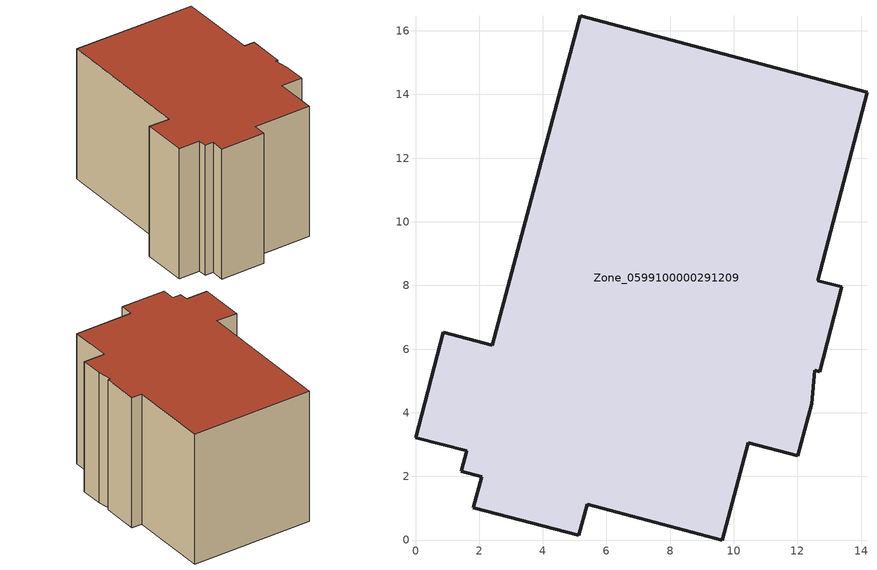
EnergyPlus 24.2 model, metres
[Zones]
Zone_0599100000291209
 floor ground (C_G): 5.39,1.12 5.13,0.15 1.82,1.02 2.08,1.99 1.44,2.16 1.61,2.8 0,3.22 0.87,6.53 2.41,6.12 5.17,16.47 14.19,14.07 12.64,8.15 13.4,7.95 12.71,5.29 12.55,5.33 12.44,4.29 12.01,2.64 10.45,3.06 9.64,0 z0
 wall outside (C_F): 1.61,2.8 1.44,2.16 2.08,1.99 1.82,1.02 5.13,0.15 5.39,1.12 9.64,0 10.45,3.06 12.01,2.64 12.44,4.29 12.55,5.33 12.71,5.29 13.4,7.95 12.64,8.15 14.19,14.07 5.17,16.47 2.41,6.12 0.87,6.53 0,3.22 1.61,2.8 z0:10.24
 roof outside (C_R): 12.01,2.64 12.44,4.29 12.55,5.33 12.71,5.29 13.4,7.95 12.64,8.15 14.19,14.07 5.17,16.47 2.41,6.12 0.87,6.53 0,3.22 1.61,2.8 1.44,2.16 2.08,1.99 1.82,1.02 5.13,0.15 5.39,1.12 9.64,0 10.45,3.06 z10.24
[BUILDING]
Pand.0599100000291209: North Axis=0; Terrain=City; Loads Convergence Tolerance Value=0.04; Temperature Convergence Tolerance Value=0.4; Solar Distribution=FullExterior; Maximum Number of Warmup Days=25; Minimum Number of Warmup Days=1
[Site:Location]
Rotterdam.The.Hague.AP_ZH_NLD Design_Conditions: Latitude=51.96; Longitude=4.45; Time Zone=1; Elevation=-4.5
[SITE:GROUNDTEMPERATURE:BUILDINGSURFACE]
18, 18, 18, 18, 18, 18, 18, 18, 18, 18, 18, 18
[MATERIAL] Thermal Absorptance=0.9; Solar Absorptance=0.7; Visible Absorptance=0.7
Name | Roughness | Thickness | Conductivity | Density | Specific Heat
G.D.1965 | MediumSmooth | 0.15 | 1 | 540 | 1210
F.D.1965 | Rough | 0.3 | 0.857143 | 1920 | 840
R.D.1965 | MediumRough | 0.2 | 0.08 | 1500 | 1000
[CONSTRUCTION]
C_G: G.D.1965
C_F: F.D.1965
C_R: R.D.1965
[ZONE]
Zone_0599100000291209: Type=1; Multiplier=1; Ceiling Height=Autocalculate; Volume=Autocalculate; Floor Area=autocalculate; Part of Total Floor Area=Yes
[ZONEINFILTRATION:DESIGNFLOWRATE]
Infil_Zone_0599100000291209: Zone or ZoneList or Space or SpaceList=Zone_0599100000291209; Schedule=AlwaysOn; Design Flow Rate Calculation Method=Flow/Area; Flow Rate per Floor Area=0.0042; Constant Term Coefficient=1; Temperature Term Coefficient=0; Velocity Term Coefficient=0; Velocity Squared Term Coefficient=0
[HVACTEMPLATE:ZONE:IDEALLOADSAIRSYSTEM]
Zone_0599100000291209: Maximum Heating Supply Air Temperature=50; Minimum Cooling Supply Air Temperature=13; Maximum Heating Supply Air Humidity Ratio=0.0156; Minimum Cooling Supply Air Humidity Ratio=0.0077; Heating Limit=NoLimit; Cooling Limit=NoLimit; Dehumidification Control Type=ConstantSensibleHeatRatio; Cooling Sensible Heat Ratio=0.7; Dehumidification Setpoint=60; Humidification Control Type=None; Humidification Setpoint=30; Outdoor Air Method=None; Outdoor Air Flow Rate per Person=0.00944; Outdoor Air Flow Rate per Zone Floor Area=0; Outdoor Air Flow Rate per Zone=0; Demand Controlled Ventilation Type=None; Outdoor Air Economizer Type=NoEconomizer; Heat Recovery Type=None; Sensible Heat Recovery Effectiveness=0.7; Latent Heat Recovery Effectiveness=0.65
[ZONECONTROL:THERMOSTAT]
ThermostatControl_Zone_0599100000291209: Zone or ZoneList=Zone_0599100000291209; Control Type Schedule=DualSetpointControlType; Control 1=Thermostat_Zone_0599100000291209; Temperature Difference Between Cutout And Setpoint=0
[THERMOSTATSETPOINT:DUALSETPOINT]
Thermostat_Zone_0599100000291209: Heating Setpoint Temperature Schedule=HeatingSetpoint_Zone_0599100000291209; Cooling Setpoint Temperature Schedule=CoolingSetpoint_Zone_0599100000291209
[SCHEDULE:COMPACT]
HeatingSetpoint_Zone_0599100000291209: Through: 12/31, For: AllDays, Until: 24:00, 21
CoolingSetpoint_Zone_0599100000291209: Through: 12/31, For: AllDays, Until: 24:00, 24
DualSetpointControlType: Through: 12/31, For: AllDays, Until: 24:00, 4
AlwaysOn: Through: 12/31, For: AllDays, Until: 24:00, 1
